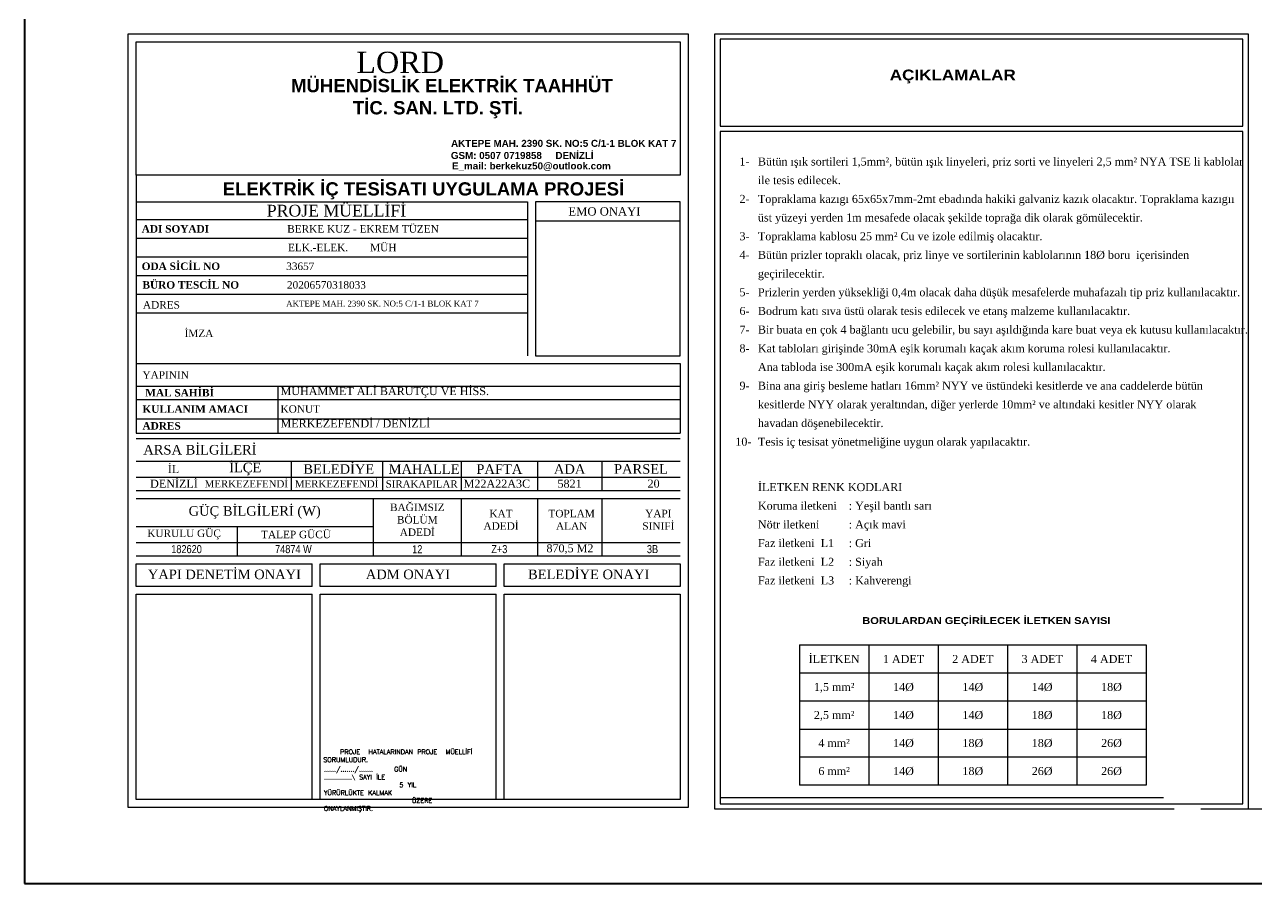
# Model space of a CAD drawing. Header units: metres. Extents: x 134072 to 172200, y 35728 to 38066.
# Drawn here: x 134072 to 135527, y 35728 to 36742 of the extents above; entities that cross this region are included whole.
import ezdxf
from ezdxf.enums import TextEntityAlignment as Align

# ---------------------------------------------------------------- set-up
doc = ezdxf.new("R2010")
doc.units = ezdxf.units.M
doc.layers.add('duvaR', color=52, linetype='Continuous')
doc.layers.add('E-YAZI', color=7, linetype='Continuous', lineweight=30)
doc.layers.add('ELEKTRİK', color=102, linetype='Continuous', lineweight=40)
doc.styles.add('AKS', font='BOOKOS.TTF', dxfattribs={"height": 40})
doc.styles.add('Arial', font='arial.ttf', dxfattribs={"height": 15})
doc.styles.add('baslik_6', font='', dxfattribs={"height": 13})
doc.styles.add('ELEKTRIK_021', font='times.ttf', dxfattribs={"height": 15})
doc.styles.get("Standard").update_dxf_attribs({"font": 'txt.shx'})
doc.styles.add('style1', font='ARIALN.TTF')
doc.styles.add('WMF-Arial0', font='')
doc.styles.add('YAZI', font='times.ttf', dxfattribs={"height": 10.5})
doc.styles.get('baslik_6').set_extended_font_data('Arial Black')
doc.styles.get('WMF-Arial0').set_extended_font_data('Arial', bold=True)

# ---------------------------------------------------------------- blocks, each defined once
blk = doc.blocks.new('*T338')
at = {"color": 0, "linetype": 'ByBlock', "lineweight": -2, "transparency": 16777216}
for p, q in [((0, 0), (642.6, 0)), ((0, 0), (0, -82)), ((642.6, 0), (642.6, -82)), ((0, -26.5), (642.6, -26.5)), ((167.4, -26.5), (167.4, -82)), ((0, -42.3), (642.6, -42.3)), ((0, -65), (642.6, -65)), ((0, -82), (642.6, -82))]:
    blk.add_line(p, q, dxfattribs=at)
at = {"color": 0, "transparency": 16777216, "char_height": 8.82, "attachment_point": 4}
for s, insert, width in [('{\\fTimes New Roman|b0|i0|c162|p18;  YAPININ}', (0.9, -13.3), 640.71), ('{\\fTimes New Roman|b1|i0|c162|p18;   MAL SAHİBİ}', (0.9, -34.4), 165.559), ('{\\fTimes New Roman|b0|i0|c162|p18;  \\fTimes New Roman|b1|i0|c162|p18;KULLANIM AMACI}', (0.9, -53.7), 165.559), ('{\\fTimes New Roman|b0|i0|c162|p18;  \\fTimes New Roman|b1|i0|c162|p18;ADRES }', (0.9, -73.5), 165.559)]:
    blk.add_mtext(s, dxfattribs=dict(at, insert=insert, width=width))

msp = doc.modelspace()

# ---------------------------------------------------------------- linework, layer by layer
for p, q in [((134203.9, 36564.3, 127785.9), (134203.9, 36341.8, 127785.9)), ((134203.9, 36532.8, 127785.9), (134666.1, 36532.8, 127785.9)), ((134666.1, 36532.8, 127785.9), (134666.1, 36351.2, 127785.9)), ((134203.9, 36511.9, 127785.9), (134666.1, 36511.9, 127785.9)), ((134203.9, 36489.8, 127785.9), (134666.1, 36489.8, 127785.9)), ((134203.9, 36467.8, 127785.9), (134666.1, 36467.8, 127785.9)), ((134203.9, 36445.7, 127785.9), (134666.1, 36445.7, 127785.9)), ((134203.9, 36423.7, 127785.9), (134666.1, 36423.7, 127785.9)), ((134203.9, 36401.6, 127785.9), (134666.1, 36401.6, 127785.9)), ((134203.9, 36253.4, 127785.9), (134846.5, 36253.4, 127785.9)), ((134203.9, 36226.8, 127785.9), (134846.5, 36226.8, 127785.9)), ((134387.1, 36226.8, 127785.9), (134387.1, 36192.2, 127785.9)), ((134495, 36226.8, 127785.9), (134495, 36192.2, 127785.9)), ((134587.9, 36226.8, 127785.9), (134587.9, 36192.2, 127785.9)), ((134677.9, 36226.8, 127785.9), (134677.9, 36192.2, 127785.9)), ((134753.8, 36226.8, 127785.9), (134753.8, 36192.2, 127785.9)), ((134203.9, 36207.9, 127785.9), (134846.5, 36207.9, 127785.9)), ((134203.9, 36192.2, 127785.9), (134846.5, 36192.2, 127785.9)), ((134203.9, 36182.7, 127785.9), (134846.5, 36182.7, 127785.9)), ((134484.1, 36182.7, 127785.9), (134484.1, 36114.9, 127785.9)), ((134587.9, 36182.7, 127785.9), (134587.9, 36114.9, 127785.9)), ((134677.9, 36182.7, 127785.9), (134677.9, 36114.9, 127785.9)), ((134753.8, 36182.7, 127785.9), (134753.8, 36114.9, 127785.9)), ((134203.9, 36149.6, 127785.9), (134484.1, 36149.6, 127785.9)), ((134323.1, 36149.6, 127785.9), (134323.1, 36114.9, 127785.9)), ((134203.9, 36130.7, 127785.9), (134846.5, 36130.7, 127785.9)), ((134203.9, 36114.9, 127785.9), (134846.5, 36114.9, 127785.9)), ((134411.8, 36078.9, 127785.9), (134411.8, 36105.5, 127785.9)), ((134421.2, 36078.9, 127785.9), (134421.2, 36105.5, 127785.9)), ((134629.1, 36078.9, 127785.9), (134629.1, 36105.5, 127785.9)), ((134638.6, 36078.9, 127785.9), (134638.6, 36105.5, 127785.9)), ((134203.9, 36069.5, 127785.9), (134411.8, 36069.5, 127785.9)), ((134411.8, 35827.2, 127785.9), (134411.8, 36069.5, 127785.9)), ((134421.2, 35827.2, 127785.9), (134421.2, 36069.5, 127785.9)), ((134421.2, 36069.5, 127785.9), (134629.1, 36069.5, 127785.9)), ((134629.1, 35827.2, 127785.9), (134629.1, 36069.5, 127785.9)), ((134638.6, 35827.2, 127785.9), (134638.6, 36069.5, 127785.9)), ((134638.6, 36069.5, 127785.9), (134846.5, 36069.5, 127785.9))]:
    msp.add_line(p, q)
at = {"color": 0, "lineweight": 25}
msp.add_line((134675.5, 36510.5, 127785.9), (134846.5, 36510.5, 127785.9), dxfattribs=at)
at = {"elevation": 127785.9}
for points in [[(134855.9, 35817.7), (134194.4, 35817.7), (134194.4, 36731.2), (134855.9, 36731.2)], [(134203.9, 36721.8), (134846.5, 36721.8), (134846.5, 36564.3), (134203.9, 36564.3)], [(134846.5, 36532.8), (134675.5, 36532.8), (134675.5, 36351.2), (134846.5, 36351.2)]]:
    msp.add_lwpolyline(points, close=True, dxfattribs=at)
for points in [[(134203.9, 36564.3), (134203.9, 36721.8), (134846.5, 36721.8), (134846.5, 36564.3)], [(134203.9, 36078.9), (134203.9, 36105.5), (134411.8, 36105.5)], [(134411.8, 36078.9), (134203.9, 36078.9), (134203.9, 36105.5), (134411.8, 36105.5)], [(134421.2, 36105.5), (134629.1, 36105.5)], [(134421.2, 36105.5), (134629.1, 36105.5)], [(134638.6, 36105.5), (134846.5, 36105.5), (134846.5, 36078.9)], [(134638.6, 36105.5), (134846.5, 36105.5), (134846.5, 36078.9), (134638.6, 36078.9)], [(134629.1, 36078.9), (134421.2, 36078.9)], [(134846.5, 36069.5), (134846.5, 35827.2), (134203.9, 35827.2), (134203.9, 36069.5)]]:
    msp.add_lwpolyline(points, dxfattribs=at)
at = {"layer": 'E-YAZI', "color": 7}
for p, q in [((134887.4, 36731.2, 127785.9), (135517.4, 36731.2, 127785.9)), ((134887.4, 35815.8, 127785.9), (134887.4, 36731.2, 127785.9)), ((135517.4, 36731.2, 127785.9), (135517.4, 35815.8, 127785.9)), ((135511.1, 36724.9, 127785.9), (134893.7, 36724.9, 127785.9)), ((134893.7, 36724.9, 127785.9), (134893.7, 36622.2, 127785.9)), ((135511.1, 36622.2, 127785.9), (135511.1, 36724.9, 127785.9)), ((134893.7, 36622.2, 127785.9), (135511.1, 36622.2, 127785.9)), ((134987.4, 36009.8, 127785.9), (135396.9, 36009.8, 127785.9)), ((135396.9, 36009.8, 127785.9), (135396.9, 35844.4, 127785.9)), ((134987.4, 35976.7, 127785.9), (135396.9, 35976.7, 127785.9)), ((134987.4, 35943.6, 127785.9), (135396.9, 35943.6, 127785.9)), ((134987.4, 35910.5, 127785.9), (135396.9, 35910.5, 127785.9)), ((134987.4, 35877.5, 127785.9), (135396.9, 35877.5, 127785.9)), ((135396.9, 35844.4, 127785.9), (134987.4, 35844.4, 127785.9)), ((135417.4, 35829.4, 127785.9), (134893.7, 35829.4, 127785.9)), ((135430, 35815.8, 127785.9), (134887.4, 35815.8, 127785.9)), ((136091.5, 35815.8, 127785.9), (135461.5, 35815.8, 127785.9))]:
    msp.add_line(p, q, dxfattribs=at)
at = {"layer": 'E-YAZI', "color": 7, "elevation": 127785.9}
msp.add_lwpolyline([(135511.1, 36615.9), (134893.7, 36615.9), (134893.7, 35822.1), (135511.1, 35822.1)], close=True, dxfattribs=at)
for points in [[(134987.4, 36009.8), (134987.4, 35844.4)], [(135069.3, 36009.8), (135069.3, 35844.4)], [(135151.2, 36009.8), (135151.2, 35844.4)], [(135233.1, 36009.8), (135233.1, 35844.4)], [(135315, 36009.8), (135315, 35844.4)]]:
    msp.add_lwpolyline(points, dxfattribs=at)
at = {"layer": 'ELEKTRİK'}
for p, q in [((134072.3, 38066.3, 127785.9), (134072.3, 35728.3, 127785.9)), ((134072.3, 35728.3, 127785.9), (172199.8, 35728.3, 127785.9))]:
    msp.add_line(p, q, dxfattribs=at)

# ---------------------------------------------------------------- block references
msp.add_blockref('*T338', (134203.9, 36341.8, 127785.9))

# ---------------------------------------------------------------- texts
at = {"style": 'WMF-Arial0'}
for s, height, p in [('AKTEPE MAH. 2390 SK. NO:5 C/1-1 BLOK KAT 7', 8.283, (134575.9, 36597.7, 127785.9)), ('GSM: 0507 0719858     DENİZLİ', 8.283, (134575.7, 36583.4, 127785.9)), ('E_mail: berkekuz50@outlook.com', 8.283, (134577.1, 36571.1, 127785.9)), ('ELEKTRİK İÇ TESİSATI UYGULAMA PROJESİ', 15.625, (134306.2, 36540.3, 127785.9))]:
    msp.add_text(s, height=height, dxfattribs=at).set_placement(p)
at = {"color": 0, "style": 'YAZI'}
msp.add_text('EMO ONAYI', height=9.89, dxfattribs=at).set_placement((134714.5, 36516.6, 127785.9))
for s, insert, char_height, width, attachment_point in [('{\\fTimes New Roman|b0|i0|c162|p18; \\H0.88707x; PROJE MÜELLİFİ}', (134435, 36522.3, 127785.9), 15.624, 462.077, 5), ('{\\fTimes New Roman|b1|i0|c162|p18;  ADI SOYADI}', (134203.9, 36500.8, 127785.9), 8.82, 167.373, 4), ('{\\fTimes New Roman|b0|i0|c162|p18;  \\fTimes New Roman|b1|i0|c162|p18;ODA SİCİL NO}', (134203.9, 36456.7, 127785.9), 8.82, 167.373, 4), ('{\\fTimes New Roman|b0|i0|c162|p18; \\H0.77778x; \\fTimes New Roman|b1|i0|c162|p18;BÜRO TESCİL NO}', (134203.9, 36434.7, 127785.9), 11.34, 167.373, 4), ('{\\fTimes New Roman|b0|i0|c162|p18;  ARSA BİLGİLERİ}', (134203.9, 36240.1, 127785.9), 11.34, 642.524, 4), ('{\\fTimes New Roman|b0|i0|c162|p18;İLÇE}', (134332.8, 36217.4, 127785.9), 11.34, 100.615, 5), ('{\\fTimes New Roman|b0|i0|c162|p18;BELEDİYE}', (134443.3, 36217.4, 127785.9), 11.34, 107.293, 5), ('{\\fTimes New Roman|b0|i0|c162|p18;MAHALLE}', (134544, 36217.4, 127785.9), 11.34, 103.697, 5), ('{\\fTimes New Roman|b0|i0|c162|p18;PAFTA}', (134632.9, 36217.4, 127785.9), 11.34, 89.966, 5), ('{\\fTimes New Roman|b0|i0|c162|p18;ADA}', (134715.9, 36217.4, 127785.9), 11.34, 75.837, 5), ('{\\fTimes New Roman|b0|i0|c162|p18;PARSEL}', (134800.2, 36217.4, 127785.9), 11.34, 92.6, 5), ('{\\fTimes New Roman|b0|i0|c162|p18;BAĞIMSIZ BÖLÜM ADEDİ}', (134536, 36157.5, 127785.9), 8.82, 76.273, 5), ('{\\fTimes New Roman|b0|i0|c162|p18;GÜÇ BİLGİLERİ (W)}', (134344, 36166.1, 127785.9), 11.34, 280.122, 5), ('{\\fTimes New Roman|b0|i0|c162|p18;KAT ADEDİ}', (134634.9, 36157.5, 127785.9), 8.82, 54.261, 5), ('{\\fTimes New Roman|b0|i0|c162|p18;TOPLAM ALAN}', (134718.3, 36157.5, 127785.9), 8.82, 76.273, 5), ('{\\fTimes New Roman|b0|i0|c162|p18;YAPI SINIFİ}', (134820.7, 36157.5, 127785.9), 8.82, 52.678, 5), ('{\\fTimes New Roman|b0|i0|c162|p18;KURULU GÜÇ }', (134260.6, 36140.1, 127785.9), 8.82, 132.559, 5), ('{\\fTimes New Roman|b0|i0|c162|p18;TALEP GÜCÜ }', (134392.8, 36140.1, 127785.9), 8.82, 132.559, 5), ('{\\fTimes New Roman|b0|i0|c162|p18;YAPI DENETİM ONAYI}', (134217.8, 36093, 127785.9), 11.34, 642.524, 4), ('{\\fTimes New Roman|b0|i0|c162|p18;ADM ONAYI}', (134475.2, 36093, 127785.9), 11.34, 642.524, 4), ('{\\fTimes New Roman|b0|i0|c162|p18;BELEDİYE ONAYI}', (134666.8, 36093, 127785.9), 11.34, 642.524, 4)]:
    msp.add_mtext(s, dxfattribs=dict(insert=insert, char_height=char_height, width=width, attachment_point=attachment_point))
at = {"color": 0, "attachment_point": 4}
for s, insert, char_height, width in [(' {\\fTimes New Roman|b0|i0|c162|p18;BERKE KUZ - EKREM TÜZEN}', (134374.5, 36500.8, 127785.9), 8.82, 241.588), ('\\pxl1,t1;{\\fTimes New Roman|b0|i0|c162|p18;ELK.-ELEK.^IMÜH}', (134374.5, 36478.8, 127785.9), 8.82, 382.742), ('{\\fTimes New Roman|b0|i0|c162|p18;  33657}', (134374.5, 36456.7, 127785.9), 8.82, 167.373), ('{\\fTimes New Roman|b0|i0|c162|p18; \\H0.77778x; 20206570318033}', (134374.5, 36434.7, 127785.9), 11.34, 167.373), ('{\\fTimes New Roman|b0|i0|c162|p18;  \\H0.78571x;AKTEPE MAH. 2390 SK. NO:5 C/1-1 BLOK KAT 7}', (134374.5, 36412.6, 127785.9), 8.82, 382.742), ('{\\fTimes New Roman|b0|i0|c162|p18;KONUT }', (134374.5, 36288.3, 127785.9), 8.82, 167.373)]:
    msp.add_mtext(s, dxfattribs=dict(at, insert=insert, char_height=char_height, width=width))
for s, insert, char_height, width, attachment_point, style in [('{\\fTimes New Roman|b0|i0|c162|p18;İMZA}', (134261.1, 36377.6, 127785.9), 8.82, 167.373, 4, 'Arial'), ('{\\fTimes New Roman|b0|i0|c0|p18;İL}', (134248.1, 36217.4, 127785.9), 9.45, 100.615, 5, 'style1'), ('{\\fTimes New Roman|b0|i0|c0|p18;DENİZLİ}', (134248.6, 36200.1, 127785.9), 9.45, 100.615, 5, 'style1'), ('{\\fTimes New Roman|b0|i0|c162|p18;MERKEZEFENDİ}', (134334.1, 36199.9, 127785.9), 8.505, 90.554, 5, 'style1'), ('{\\fTimes New Roman|b0|i0|c162|p18;MERKEZEFENDİ}', (134440.7, 36199.9, 127785.9), 8.505, 90.554, 5, 'style1'), ('{\\fTimes New Roman|b0|i0|c162|p18;SIRAKAPILAR}', (134541.2, 36199.7, 127785.9), 8.505, 93.328, 5, 'style1'), ('{\\fTimes New Roman|b0|i0|c162|p18;M22A22A3C}', (134630, 36200.1, 127785.9), 9.45, 117.457, 5, 'style1'), ('{\\fTimes New Roman|b0|i0|c162|p18;5821}', (134715.9, 36200.1, 127785.9), 9.45, 75.837, 5, 'style1'), ('{\\fTimes New Roman|b0|i0|c162|p18;20}', (134815.1, 36200.1, 127785.9), 9.45, 92.6, 5, 'style1'), ('182620', (134263.5, 36122.8, 127785.9), 9.45, 107.293, 5, 'style1'), ('74874 W', (134389.7, 36122.8, 127785.9), 9.45, 107.293, 5, 'style1'), ('12', (134536, 36122.8, 127785.9), 9.45, 103.697, 5, 'style1'), ('Z+3', (134632.9, 36122.8, 127785.9), 9.45, 89.966, 5, 'style1'), ('{\\fTimes New Roman|b0|i0|c162|p18;870,5 M2}', (134716.3, 36122.8, 127785.9), 9.45, 89.966, 5, 'style1'), ('3B', (134813.8, 36122.8, 127785.9), 9.45, 89.966, 5, 'style1')]:
    msp.add_mtext(s, dxfattribs=dict(insert=insert, char_height=char_height, width=width, attachment_point=attachment_point, style=style))
at = {"color": 0, "char_height": 9.45, "attachment_point": 4, "style": 'style1'}
for s, insert, width in [('{\\fTimes New Roman|b0|i0|c162|p18;MUHAMMET ALİ BARUTÇU VE HİSS.}', (134374.5, 36307.9, 127785.9), 383.192), ('{\\fTimes New Roman|b0|i0|c162|p18;MERKEZEFENDİ\\fTimes New Roman|b0|i0|c0|p18; / DENİZLİ}', (134374.5, 36271.2, 127785.9), 231.71)]:
    msp.add_mtext(s, dxfattribs=dict(at, insert=insert, width=width))
at = {"color": 3, "insert": (134425, 35895.6, 127785.9), "char_height": 6.913, "width": 201.749, "attachment_point": 1}
msp.add_mtext('\\pi0.082774;{\\H0.80349x;\\P\\pi0.092829;    PROJE  HATALARINDAN PROJE  MÜELLİFİ  SORUMLUDUR. }', dxfattribs=at)
at = {"color": 1, "insert": (134425.7, 35865.8, 127785.9), "char_height": 6.9134, "width": 146.517, "attachment_point": 1}
msp.add_mtext('\\pi0.082774;{\\H0.80349x;....../......./.......     GÜN ..............\\\\ SAYI İLE                               5 YIL YÜRÜRLÜKTE KALMAK                                 ÜZERE ONAYLANMIŞTIR.}', dxfattribs=at)
at = {"layer": 'duvaR', "attachment_point": 1}
for s, width, insert, char_height, style in [('{\\C0;          LORD                                  }', 750.989, (134368.8, 36710, 47280.8), 25.2, 'AKS'), ('{\\C0;    MÜHENDİSLİK ELEKTRİK TAAHHÜT \\P                TİC. SAN. LTD. ŞTİ.}', 728.336, (134362.5, 36677.9, 127785.9), 15.696, 'WMF-Arial0')]:
    msp.add_mtext_dynamic_manual_height_columns(s, width=width, gutter_width=50, heights=[0], dxfattribs=dict(at, insert=insert, char_height=char_height, style=style))
at = {"layer": 'duvaR', "insert": (134212, 36415.6, 127785.9), "char_height": 8.82, "attachment_point": 1}
msp.add_mtext_dynamic_manual_height_columns('{\\fTimes New Roman|b0|i0|c162|p18;\\C0;ADRES}', width=366.788, gutter_width=50, heights=[0], dxfattribs=at)
at = {"layer": 'E-YAZI', "color": 7, "style": 'baslik_6'}
msp.add_text('AÇIKLAMALAR', height=12.6, dxfattribs=at).set_placement((135094, 36676.3, 127785.9))
at = {"layer": 'E-YAZI', "color": 7}
for s, height, style, p in [('Bütün ışık sortileri 1,5mm², bütün ışık linyeleri, priz sorti ve linyeleri 2,5 mm² NYA TSE li kablolar', 9.45, 'ELEKTRIK_021', (134938.3, 36580.4, 127785.9)), ('1-', 9.45, 'ELEKTRIK_021', (134916.5, 36580.4, 127785.9)), ('ile tesis edilecek.', 9.45, 'ELEKTRIK_021', (134938.3, 36558.4, 127785.9)), ('Topraklama kazıgı 65x65x7mm-2mt ebadında hakiki galvaniz kazık olacaktır. Topraklama kazıgıı', 9.45, 'ELEKTRIK_021', (134938.3, 36536.3, 127785.9)), ('2- ', 9.45, 'ELEKTRIK_021', (134916.5, 36536.3, 127785.9)), ('üst yüzeyi yerden 1m mesafede olacak şekilde toprağa dik olarak gömülecektir.', 9.45, 'ELEKTRIK_021', (134938.3, 36514.3, 127785.9)), ('3- ', 9.45, 'ELEKTRIK_021', (134916.5, 36492.2, 127785.9)), ('Topraklama kablosu 25 mm² Cu ve izole edilmiş olacaktır.', 9.45, 'ELEKTRIK_021', (134938.3, 36492.2, 127785.9)), ('4- ', 9.45, 'ELEKTRIK_021', (134916.5, 36470.2, 127785.9)), ('Bütün prizler topraklı olacak, priz linye ve sortilerinin kablolarının 18Ø boru  içerisinden', 9.45, 'ELEKTRIK_021', (134938.3, 36470.2, 127785.9)), ('geçirilecektir.', 9.45, 'ELEKTRIK_021', (134938.3, 36448.1, 127785.9)), ('5- ', 9.45, 'ELEKTRIK_021', (134916.5, 36426.1, 127785.9)), ('Prizlerin yerden yüksekliği 0,4m olacak daha düşük mesafelerde muhafazalı tip priz kullanılacaktır.', 9.45, 'ELEKTRIK_021', (134938.3, 36426.1, 127785.9)), ('6- ', 9.45, 'ELEKTRIK_021', (134916.5, 36404, 127785.9)), ('Bodrum katı sıva üstü olarak tesis edilecek ve etanş malzeme kullanılacaktır.', 9.45, 'ELEKTRIK_021', (134938.3, 36404, 127785.9)), ('7-', 9.45, 'ELEKTRIK_021', (134916.5, 36382, 127785.9)), ('Bir buata en çok 4 bağlantı ucu gelebilir, bu sayı aşıldığında kare buat veya ek kutusu kullanılacaktır.', 9.45, 'ELEKTRIK_021', (134938.3, 36382, 127785.9)), ('8-', 9.45, 'ELEKTRIK_021', (134916.5, 36359.9, 127785.9)), ('Kat tabloları girişinde 30mA eşik korumalı kaçak akım koruma rolesi kullanılacaktır.', 9.45, 'ELEKTRIK_021', (134938.3, 36359.9, 127785.9)), ('Ana tabloda ise 300mA eşik korumalı kaçak akım rolesi kullanılacaktır.', 9.45, 'ELEKTRIK_021', (134938.3, 36337.9, 127785.9)), ('9-', 9.45, 'ELEKTRIK_021', (134916.5, 36315.8, 127785.9)), ('Bina ana giriş besleme hatları 16mm² NYY ve üstündeki kesitlerde ve ana caddelerde bütün', 9.45, 'ELEKTRIK_021', (134938.3, 36315.8, 127785.9)), ('kesitlerde NYY olarak yeraltından, diğer yerlerde 10mm² ve altındaki kesitler NYY olarak', 9.45, 'ELEKTRIK_021', (134938.3, 36293.8, 127785.9)), ('havadan döşenebilecektir.', 9.45, 'ELEKTRIK_021', (134938.3, 36271.7, 127785.9)), ('10-', 9.45, 'ELEKTRIK_021', (134911.6, 36249.7, 127785.9)), ('Tesis iç tesisat yönetmeliğine uygun olarak yapılacaktır.', 9.45, 'ELEKTRIK_021', (134938.3, 36249.7, 127785.9)), ('İLETKEN RENK KODLARI', 9.45, 'ELEKTRIK_021', (134938.3, 36196.1, 127785.9)), ('Koruma iletkeni   ', 9.45, 'ELEKTRIK_021', (134938.3, 36174.1, 127785.9)), (': Yeşil bantlı sarı', 9.45, 'ELEKTRIK_021', (135045.6, 36174.1, 127785.9)), ('Nötr iletkeni', 9.45, 'ELEKTRIK_021', (134938.3, 36152, 127785.9)), (': Açık mavi', 9.45, 'ELEKTRIK_021', (135045.6, 36152, 127785.9)), ('Faz iletkeni  L1', 9.45, 'ELEKTRIK_021', (134938.3, 36130, 127785.9)), (': Gri', 9.45, 'ELEKTRIK_021', (135045.6, 36130, 127785.9)), ('Faz iletkeni  L2', 9.45, 'ELEKTRIK_021', (134938.3, 36107.9, 127785.9)), (': Siyah', 9.45, 'ELEKTRIK_021', (135045.6, 36107.9, 127785.9)), ('Faz iletkeni  L3', 9.45, 'ELEKTRIK_021', (134938.3, 36085.9, 127785.9)), (': Kahverengi', 9.45, 'ELEKTRIK_021', (135045.6, 36085.9, 127785.9)), ('BORULARDAN GEÇİRİLECEK İLETKEN SAYISI', 8.19, 'baslik_6', (135061.5, 36038.5, 127785.9))]:
    msp.add_text(s, height=height, dxfattribs=dict(at, style=style)).set_placement(p, align=Align.MIDDLE_LEFT)
at = {"layer": 'E-YAZI', "color": 7, "style": 'ELEKTRIK_021'}
for s, p in [('İLETKEN', (135028.3, 35993.2, 127785.9)), ('1 ADET', (135110.2, 35993.2, 127785.9)), ('2 ADET', (135192.1, 35993.2, 127785.9)), ('3 ADET', (135274, 35993.2, 127785.9)), ('4 ADET', (135355.9, 35993.2, 127785.9)), ('1,5 mm²', (135028.3, 35960.2, 127785.9)), ('14Ø', (135110.2, 35960.2, 127785.9)), ('14Ø', (135192.1, 35960.2, 127785.9)), ('14Ø', (135274, 35960.2, 127785.9)), ('18Ø', (135355.9, 35960.2, 127785.9)), ('2,5 mm²', (135028.3, 35927.1, 127785.9)), ('14Ø', (135110.2, 35927.1, 127785.9)), ('14Ø', (135192.1, 35927.1, 127785.9)), ('18Ø', (135274, 35927.1, 127785.9)), ('18Ø', (135355.9, 35927.1, 127785.9)), ('4 mm²', (135028.3, 35894, 127785.9)), ('14Ø', (135110.2, 35894, 127785.9)), ('18Ø', (135192.1, 35894, 127785.9)), ('18Ø', (135274, 35894, 127785.9)), ('26Ø', (135355.9, 35894, 127785.9)), ('6 mm²', (135028.3, 35860.9, 127785.9)), ('14Ø', (135110.2, 35860.9, 127785.9)), ('18Ø', (135192.1, 35860.9, 127785.9)), ('26Ø', (135274, 35860.9, 127785.9)), ('26Ø', (135355.9, 35860.9, 127785.9))]:
    msp.add_text(s, height=9.45, dxfattribs=at).set_placement(p, align=Align.MIDDLE_CENTER)

doc.saveas('drawing.dxf')
